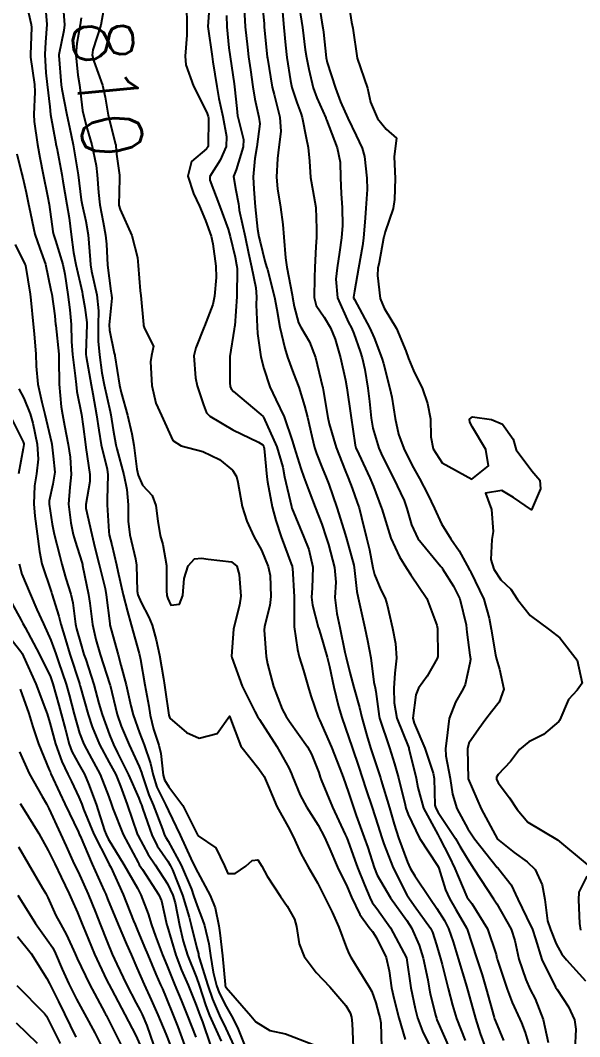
# Model space of a CAD drawing. Header units: metres. Extents: x 307586 to 320046, y 7427249 to 7434250.
# Drawn here: x 319562.9 to 319600.3, y 7427829.3 to 7427897.1 of the extents above; entities that cross this region are included whole.
import ezdxf
from ezdxf.enums import TextEntityAlignment as Align

# ---------------------------------------------------------------- set-up
doc = ezdxf.new("R2010")
doc.units = ezdxf.units.M
doc.header["$MEASUREMENT"] = 0
for name, color, linetype in [('Cotas', 45, 'Continuous'), ('Curvas de Nivel 1m', 11, 'Continuous'), ('Curvas de Nivel 5m', 15, 'Continuous')]:
    doc.layers.add(name, color=color, linetype=linetype)
doc.styles.add('Style-STANDARD', font='STANDARD.shx')

msp = doc.modelspace()

# ---------------------------------------------------------------- linework, layer by layer
at = {"layer": 'Curvas de Nivel 1m', "flags": 128}
for points, elevation in [([(319565.708, 7427898.549), (319565.838, 7427896.816), (319565.803, 7427896.433), (319565.471, 7427894.819), (319565.463, 7427894.758), (319565.631, 7427892.817), (319565.67, 7427892.517), (319565.993, 7427890.814), (319566.177, 7427889.976), (319566.421, 7427888.809), (319566.655, 7427887.461), (319566.753, 7427886.805), (319566.958, 7427885.131), (319567.015, 7427884.803), (319567.266, 7427883.699), (319567.431, 7427882.797), (319567.565, 7427881.124), (319567.584, 7427880.795), (319567.655, 7427880.365), (319568.002, 7427878.788), (319568.122, 7427877.716), (319568.095, 7427876.786), (319568.087, 7427875.702), (319568.187, 7427874.785), (319568.348, 7427873.579), (319568.485, 7427872.776), (319568.886, 7427871.002), (319568.93, 7427870.772), (319569.098, 7427869.769), (319569.279, 7427868.768), (319569.331, 7427868.517), (319569.804, 7427866.763), (319570.017, 7427865.797), (319570.089, 7427864.76), (319570.104, 7427863.682), (319570.212, 7427862.758), (319570.588, 7427861.163), (319570.65, 7427860.753), (319570.702, 7427859.018), (319570.75, 7427858.752), (319570.958, 7427858.243), (319571.485, 7427857.279), (319571.696, 7427856.739), (319571.968, 7427855.769), (319572.196, 7427854.731), (319572.451, 7427853.175), (319572.526, 7427852.725), (319572.578, 7427852.413), (319572.82, 7427850.721), (319572.87, 7427850.54), (319573.988, 7427849.576), (319574.85, 7427849.196), (319576.037, 7427849.501), (319576.873, 7427850.67), (319577.634, 7427848.662), (319578.828, 7427847.141), (319579.174, 7427846.646), (319579.455, 7427846.005), (319580.031, 7427844.638), (319580.782, 7427843.266), (319581.129, 7427842.625), (319581.641, 7427841.496), (319582.125, 7427840.609), (319582.737, 7427839.527), (319583.21, 7427838.595), (319583.727, 7427837.576), (319584.17, 7427836.585), (319584.689, 7427835.19), (319584.874, 7427834.767), (319584.981, 7427834.576), (319585.466, 7427833.773), (319586.222, 7427832.556), (319586.372, 7427832.276), (319586.643, 7427831.536), (319586.856, 7427830.769), (319586.913, 7427830.547), (319586.98, 7427830.195), (319587.022, 7427828.546)], 812), ([(319573.998, 7427898.154), (319574.023, 7427896.714), (319574.017, 7427896.114), (319573.909, 7427894.715), (319573.96, 7427894.149), (319574.456, 7427892.709), (319575.355, 7427890.954), (319575.438, 7427890.699), (319575.455, 7427890.596), (319575.432, 7427888.699), (319575.406, 7427888.615), (319575.321, 7427888.529), (319574.328, 7427887.695), (319574.085, 7427886.712), (319574.452, 7427885.548), (319574.86, 7427884.704), (319575.269, 7427883.761), (319575.634, 7427882.696), (319575.756, 7427882.187), (319575.965, 7427880.693), (319575.979, 7427879.935), (319575.863, 7427878.693), (319575.748, 7427878.144), (319575.206, 7427876.7), (319575.182, 7427876.645), (319574.617, 7427875.257), (319574.495, 7427874.707), (319574.588, 7427873.259), (319574.717, 7427872.704), (319575.12, 7427871.447), (319575.335, 7427870.916), (319575.545, 7427870.694), (319577.099, 7427869.77), (319578.795, 7427868.946), (319579.085, 7427868.768), (319579.16, 7427868.649), (319579.189, 7427868.542), (319579.359, 7427866.647), (319579.405, 7427866.301), (319579.711, 7427864.643), (319579.955, 7427863.715), (319580.313, 7427862.637), (319580.995, 7427860.822), (319581.049, 7427860.685), (319581.062, 7427860.629), (319581.069, 7427860.552), (319581.182, 7427858.627), (319581.183, 7427856.864), (319581.189, 7427856.626), (319581.408, 7427855.103), (319581.528, 7427854.621), (319581.814, 7427853.712), (319582.125, 7427852.612), (319582.309, 7427852.03), (319582.793, 7427850.601), (319582.87, 7427850.414), (319583.684, 7427848.592), (319584.24, 7427847.175), (319584.455, 7427846.584), (319584.813, 7427845.569), (319585.058, 7427844.829), (319585.143, 7427844.575), (319585.332, 7427844.035), (319585.874, 7427842.563), (319586.101, 7427841.895), (319586.534, 7427840.553), (319586.745, 7427840.04), (319587.618, 7427838.541), (319588.708, 7427837.029), (319589.033, 7427836.527), (319589.54, 7427835.37), (319589.797, 7427834.513), (319590.109, 7427833.06), (319590.21, 7427832.507), (319590.285, 7427832.141), (319590.635, 7427830.698), (319590.689, 7427830.499), (319590.727, 7427830.403), (319591.572, 7427828.49)], 809), ([(319575.561, 7427898.579), (319575.423, 7427896.7), (319575.703, 7427894.697), (319575.762, 7427894.332), (319576.027, 7427892.693), (319576.163, 7427891.894), (319576.414, 7427890.689), (319576.664, 7427889.355), (319576.639, 7427888.687), (319576.237, 7427887.768), (319575.563, 7427886.697), (319575.545, 7427886.453), (319576.228, 7427884.691), (319576.771, 7427883.174), (319576.916, 7427882.683), (319577.239, 7427881.297), (319577.339, 7427880.784), (319577.36, 7427880.678), (319577.382, 7427880.526), (319577.353, 7427878.678), (319577.213, 7427876.71), (319577.212, 7427876.68), (319577.181, 7427876.504), (319576.892, 7427874.674), (319576.886, 7427872.925), (319576.919, 7427872.673), (319576.981, 7427872.522), (319577.13, 7427872.34), (319578.971, 7427870.795), (319579.113, 7427870.671), (319579.126, 7427870.65), (319579.144, 7427870.618), (319580.038, 7427868.64), (319580.431, 7427867.275), (319580.551, 7427866.635), (319581.007, 7427864.667), (319581.019, 7427864.63), (319581.042, 7427864.557), (319581.832, 7427862.618), (319582.171, 7427861.779), (319582.442, 7427860.608), (319582.38, 7427859.2), (319582.355, 7427858.609), (319582.412, 7427858.063), (319582.786, 7427856.602), (319582.826, 7427856.486), (319582.938, 7427856.146), (319583.39, 7427854.595), (319583.54, 7427853.968), (319583.835, 7427852.591), (319584.159, 7427851.308), (319584.374, 7427850.585), (319584.852, 7427849.21), (319585.071, 7427848.577), (319585.509, 7427847.249), (319585.734, 7427846.566), (319586, 7427845.747), (319586.403, 7427844.556), (319586.785, 7427843.388), (319587.047, 7427842.547), (319587.175, 7427842.139), (319587.792, 7427840.54), (319588.726, 7427838.73), (319588.85, 7427838.529), (319589.209, 7427838.034), (319590.295, 7427836.514), (319590.431, 7427836.243), (319590.692, 7427835.405), (319590.903, 7427834.716), (319590.968, 7427834.497), (319591.081, 7427834.091), (319591.48, 7427832.492), (319591.761, 7427831.369), (319592.034, 7427830.486), (319592.611, 7427829.009)], 808), ([(319577.82, 7427898.302), (319577.925, 7427896.672), (319578.062, 7427895.323), (319578.142, 7427894.669), (319578.26, 7427893.797), (319578.421, 7427892.664), (319578.556, 7427891.854), (319578.838, 7427890.658), (319578.884, 7427890.194), (319578.703, 7427888.659), (319578.558, 7427887.898), (319578.438, 7427886.663), (319578.484, 7427885.851), (319578.588, 7427884.66), (319578.744, 7427883.175), (319578.837, 7427882.656), (319578.911, 7427882.316), (319579.237, 7427881.043), (319579.348, 7427880.649), (319579.397, 7427880.482), (319579.872, 7427878.643), (319580.024, 7427877.812), (319580.226, 7427876.64), (319580.57, 7427875.235), (319580.749, 7427874.634), (319581.146, 7427873.528), (319581.494, 7427872.625), (319581.887, 7427871.385), (319582.072, 7427870.616), (319582.36, 7427869.345), (319582.546, 7427868.608), (319582.679, 7427868.206), (319583.069, 7427867.242), (319583.333, 7427866.597), (319583.508, 7427866.145), (319584.043, 7427864.59), (319584.506, 7427863.1), (319584.655, 7427862.584), (319585.001, 7427861.378), (319585.167, 7427860.75), (319585.198, 7427860.577), (319585.385, 7427858.989), (319585.462, 7427858.573), (319585.741, 7427857.355), (319585.901, 7427856.566), (319586.086, 7427855.714), (319586.302, 7427854.559), (319586.516, 7427852.938), (319586.598, 7427852.554), (319586.648, 7427852.311), (319586.874, 7427850.633), (319586.886, 7427850.55), (319586.89, 7427850.532), (319587.549, 7427848.543), (319587.89, 7427847.482), (319588.165, 7427846.537), (319588.595, 7427844.742), (319588.649, 7427844.532), (319588.796, 7427844.096), (319589.563, 7427842.522), (319590.755, 7427840.699), (319590.825, 7427840.58), (319590.854, 7427840.508), (319591.308, 7427839.078), (319591.564, 7427838.497), (319591.989, 7427837.758), (319592.704, 7427836.526), (319592.729, 7427836.48), (319592.746, 7427836.436), (319593.402, 7427834.473), (319593.744, 7427833.392), (319594.013, 7427832.466), (319594.548, 7427830.547), (319594.57, 7427830.461), (319594.631, 7427830.294), (319595.178, 7427829.011)], 806), ([(319581.45, 7427898.453), (319581.75, 7427896.625), (319581.933, 7427895.147), (319582.011, 7427894.621), (319582.168, 7427893.842), (319582.461, 7427892.614), (319582.694, 7427891.938), (319583.3, 7427890.601), (319583.314, 7427890.562), (319583.352, 7427890.479), (319584.069, 7427888.593), (319584.262, 7427887.647), (319584.293, 7427886.59), (319584.327, 7427885.555), (319584.398, 7427884.589), (319584.427, 7427883.427), (319584.358, 7427882.589), (319584.208, 7427881.626), (319584.064, 7427880.592), (319583.973, 7427879.845), (319584.082, 7427878.591), (319584.822, 7427876.95), (319585.026, 7427876.582), (319585.179, 7427876.198), (319585.597, 7427875.004), (319585.728, 7427874.572), (319585.905, 7427873.815), (319586.114, 7427872.565), (319586.224, 7427871.663), (319586.329, 7427870.562), (319586.439, 7427869.892), (319586.842, 7427868.554), (319587.084, 7427867.988), (319587.82, 7427866.542), (319588.527, 7427865.056), (319588.725, 7427864.533), (319589.027, 7427863.44), (319589.461, 7427862.526), (319590.994, 7427860.653), (319591.061, 7427860.577), (319591.103, 7427860.508), (319591.834, 7427859.35), (319592.262, 7427858.491), (319592.68, 7427856.751), (319592.709, 7427856.484), (319592.732, 7427856.274), (319592.925, 7427854.731), (319592.962, 7427854.48), (319592.961, 7427854.441), (319592.919, 7427854.206), (319592.603, 7427852.779), (319592.489, 7427852.486), (319591.978, 7427851.588), (319591.539, 7427850.5), (319591.361, 7427849.006), (319591.304, 7427848.503), (319591.327, 7427848.021), (319591.617, 7427846.498), (319591.766, 7427845.449), (319592.047, 7427844.491), (319592.783, 7427843.138), (319593.239, 7427842.475), (319594.754, 7427840.563), (319594.808, 7427840.514), (319594.87, 7427840.458), (319595.691, 7427839.395), (319596.135, 7427838.439), (319596.715, 7427837.238), (319597.115, 7427836.426), (319597.317, 7427835.803), (319597.736, 7427834.419), (319598.655, 7427832.579), (319598.766, 7427832.408), (319599.516, 7427831.271), (319599.924, 7427830.391), (319600.002, 7427829.765), (319599.931, 7427828.39)], 803), ([(319582.783, 7427898.61), (319583.037, 7427896.998), (319583.109, 7427896.605), (319583.143, 7427896.327), (319583.331, 7427894.601), (319583.398, 7427894.288), (319583.94, 7427892.594), (319584.289, 7427891.665), (319584.763, 7427890.586), (319585.341, 7427889.428), (319585.741, 7427888.576), (319585.887, 7427888.012), (319586.039, 7427886.573), (319586.056, 7427885.812), (319585.979, 7427884.573), (319585.926, 7427883.921), (319585.829, 7427882.574), (319585.764, 7427882.059), (319585.476, 7427880.578), (319585.218, 7427879.04), (319585.153, 7427878.641), (319585.16, 7427878.581), (319585.211, 7427878.468), (319586.255, 7427876.564), (319586.542, 7427875.925), (319587.051, 7427874.552), (319587.158, 7427874.212), (319587.583, 7427872.545), (319587.706, 7427871.965), (319587.933, 7427870.542), (319588.165, 7427869.477), (319588.508, 7427868.536), (319589.076, 7427867.406), (319589.56, 7427866.525), (319590.113, 7427865.459), (319590.561, 7427864.515), (319591.028, 7427863.509), (319591.657, 7427862.5), (319592.224, 7427861.71), (319592.876, 7427860.482), (319592.918, 7427860.407), (319592.991, 7427860.285), (319593.856, 7427858.471), (319594.223, 7427857.198), (319594.346, 7427856.466), (319594.641, 7427854.747), (319594.702, 7427854.462), (319594.913, 7427853.801), (319595.205, 7427852.455), (319594.884, 7427851.59), (319594.382, 7427850.96), (319594, 7427850.469), (319593.522, 7427849.817), (319592.857, 7427848.872), (319592.767, 7427848.481), (319592.823, 7427846.48), (319593.686, 7427844.471), (319594.773, 7427842.46), (319595.892, 7427841.571), (319596.758, 7427840.933), (319597.295, 7427840.425), (319597.757, 7427839.406), (319597.934, 7427838.418), (319598.123, 7427837.005), (319598.307, 7427836.414), (319598.694, 7427835.477), (319599.067, 7427834.784), (319599.376, 7427834.4), (319600.662, 7427832.997)], 802), ([(319584.768, 7427898.587), (319585.026, 7427896.987), (319585.103, 7427896.583), (319585.403, 7427894.58), (319586.083, 7427892.573), (319586.292, 7427891.642), (319586.762, 7427890.566), (319587.346, 7427889.848), (319588.03, 7427889.24), (319587.946, 7427888.551), (319587.876, 7427888), (319587.927, 7427886.551), (319587.895, 7427885.157), (319587.8, 7427884.552), (319587.259, 7427882.985), (319587.171, 7427882.644), (319587.155, 7427882.561), (319586.858, 7427880.942), (319586.789, 7427880.564), (319586.749, 7427880.086), (319586.939, 7427878.554), (319587.203, 7427877.893), (319588.029, 7427876.542), (319588.658, 7427875.045), (319588.831, 7427874.533), (319589.151, 7427873.735), (319589.765, 7427872.524), (319590.107, 7427871.537), (319590.294, 7427870.518), (319590.312, 7427869.306), (319590.465, 7427868.516), (319591.079, 7427867.568), (319593.063, 7427866.48), (319594.179, 7427867.366), (319593.989, 7427868.471), (319593.108, 7427869.949), (319592.926, 7427870.297), (319592.909, 7427870.483), (319593.115, 7427870.647), (319594.363, 7427870.468), (319595.11, 7427870.155), (319595.81, 7427869.16), (319596.031, 7427868.446), (319597.072, 7427867.036), (319597.61, 7427866.425), (319597.651, 7427865.83), (319597.043, 7427864.43), (319595.852, 7427865.249), (319595.056, 7427865.73), (319593.97, 7427865.555), (319594.363, 7427864.467), (319594.488, 7427862.998), (319594.389, 7427862.466), (319594.335, 7427861.131), (319594.528, 7427860.465), (319594.986, 7427859.763), (319595.666, 7427859.135), (319596.116, 7427858.443), (319596.957, 7427857.373), (319598.251, 7427856.417), (319598.938, 7427855.894), (319600.095, 7427854.398), (319600.427, 7427852.868), (319600.105, 7427852.398), (319599.512, 7427851.778), (319598.939, 7427850.409), (319598.916, 7427850.366), (319598.872, 7427850.302), (319597.854, 7427849.429), (319596.858, 7427848.955), (319596.252, 7427848.439), (319595.641, 7427847.648), (319594.828, 7427846.779), (319594.705, 7427846.581), (319594.705, 7427846.461), (319594.82, 7427846.207), (319595.585, 7427845.222), (319596.079, 7427844.441), (319596.79, 7427843.583), (319598.773, 7427842.41), (319600.757, 7427840.769)], 801), ([(319563.431, 7427897.616), (319563.62, 7427896.838), (319563.633, 7427896.625), (319563.57, 7427894.838), (319563.581, 7427894.657), (319563.829, 7427892.835), (319563.858, 7427892.345), (319563.804, 7427890.835), (319563.824, 7427890.357), (319564.028, 7427888.833), (319564.184, 7427887.961), (319564.421, 7427886.829), (319564.711, 7427885.404), (319564.816, 7427884.825), (319565.065, 7427883.013), (319565.113, 7427882.821), (319565.249, 7427882.415), (319565.733, 7427880.815), (319565.873, 7427880.163), (319566.068, 7427878.811), (319566.205, 7427877.798), (319566.285, 7427876.809), (319566.302, 7427875.678), (319566.377, 7427874.808), (319566.566, 7427873.374), (319566.612, 7427872.798), (319566.667, 7427872.335), (319566.984, 7427870.792), (319567.101, 7427870.01), (319567.242, 7427868.788), (319567.268, 7427868.601), (319567.532, 7427866.785), (319567.526, 7427866.317), (319567.265, 7427864.788), (319567.276, 7427864.551), (319567.658, 7427862.784), (319567.871, 7427861.915), (319568.163, 7427860.778), (319568.549, 7427859.194), (319568.627, 7427858.773), (319568.863, 7427856.851), (319568.875, 7427856.771), (319568.94, 7427856.511), (319569.42, 7427854.765), (319569.611, 7427854.065), (319569.963, 7427852.759), (319570.277, 7427851.358), (319570.433, 7427850.754), (319570.855, 7427849.561), (319571.175, 7427848.745), (319571.598, 7427847.506), (319571.765, 7427846.736), (319572.015, 7427845.932), (319572.61, 7427844.723), (319572.797, 7427844.349), (319573.568, 7427842.712), (319574.289, 7427841.173), (319574.51, 7427840.702), (319574.746, 7427840.227), (319575.585, 7427838.687), (319575.906, 7427837.873), (319576.146, 7427836.678), (319576.219, 7427836.198), (319576.395, 7427834.674), (319576.572, 7427832.754), (319576.588, 7427832.671), (319576.607, 7427832.625), (319576.652, 7427832.544), (319578.299, 7427830.653), (319578.627, 7427830.268), (319579.571, 7427829.683), (319580.616, 7427829.465), (319582.453, 7427828.753)], 814), ([(319564.593, 7427897.667), (319564.667, 7427896.828), (319564.575, 7427895.665), (319564.53, 7427894.829), (319564.6, 7427893.613), (319564.692, 7427892.827), (319564.856, 7427891.327), (319564.912, 7427890.824), (319565.263, 7427888.882), (319565.274, 7427888.82), (319565.321, 7427888.596), (319565.661, 7427886.816), (319565.73, 7427886.384), (319565.993, 7427884.813), (319566.149, 7427883.932), (319566.289, 7427882.81), (319566.434, 7427881.615), (319566.604, 7427880.806), (319567.022, 7427878.986), (319567.056, 7427878.801), (319567.194, 7427877.938), (319567.334, 7427876.947), (319567.338, 7427876.798), (319567.262, 7427874.897), (319567.267, 7427874.798), (319567.287, 7427874.672), (319567.618, 7427872.785), (319567.733, 7427872.178), (319567.982, 7427870.781), (319568.132, 7427869.745), (319568.301, 7427868.778), (319568.692, 7427867.148), (319568.747, 7427866.773), (319568.696, 7427865.124), (319568.686, 7427864.774), (319568.799, 7427862.989), (319568.836, 7427862.772), (319569.006, 7427862.094), (319569.324, 7427860.767), (319569.402, 7427860.351), (319569.76, 7427858.762), (319570.058, 7427857.653), (319570.293, 7427856.757), (319570.839, 7427854.836), (319570.863, 7427854.751), (319570.918, 7427854.435), (319571.214, 7427852.745), (319571.475, 7427851.337), (319571.577, 7427850.739), (319571.793, 7427849.802), (319572.151, 7427848.73), (319572.285, 7427848.176), (319572.431, 7427846.726), (319572.515, 7427846.419), (319572.815, 7427845.944), (319573.754, 7427844.71), (319574.733, 7427842.741), (319574.749, 7427842.7), (319574.773, 7427842.67), (319575.964, 7427841.881), (319576.527, 7427840.673), (319576.745, 7427840.161), (319577.251, 7427840.159), (319577.969, 7427840.658), (319578.392, 7427841.019), (319578.757, 7427841.071), (319579.035, 7427840.647), (319579.394, 7427839.992), (319580.278, 7427838.634), (319580.717, 7427837.989), (319581.202, 7427837.117), (319581.35, 7427836.62), (319581.529, 7427835.455), (319581.858, 7427834.612), (319582.667, 7427833.56), (319583.582, 7427832.591), (319584.641, 7427831.357), (319584.928, 7427830.868), (319585.018, 7427830.574), (319585.057, 7427830.143), (319585.138, 7427828.572)], 813), ([(319576.673, 7427897.445), (319576.692, 7427896.687), (319576.823, 7427895.272), (319576.901, 7427894.685), (319577.179, 7427892.879), (319577.203, 7427892.682), (319577.358, 7427891.232), (319577.412, 7427890.738), (319577.426, 7427890.679), (319577.808, 7427889.15), (319577.774, 7427888.673), (319577.307, 7427887.125), (319577.177, 7427886.809), (319577.144, 7427886.682), (319577.294, 7427885.781), (319577.463, 7427884.855), (319577.483, 7427884.677), (319577.522, 7427884.434), (319577.906, 7427882.67), (319578.136, 7427881.561), (319578.333, 7427880.663), (319578.622, 7427879.248), (319578.666, 7427878.658), (319578.66, 7427878.12), (319578.716, 7427876.657), (319578.74, 7427876.216), (319578.952, 7427874.652), (319579.151, 7427873.878), (319579.566, 7427872.646), (319579.964, 7427871.802), (319580.524, 7427870.636), (319581.088, 7427868.99), (319581.188, 7427868.628), (319581.637, 7427867.19), (319581.835, 7427866.618), (319582.162, 7427865.721), (319582.59, 7427864.607), (319583.026, 7427863.483), (319583.333, 7427862.597), (319583.483, 7427862.121), (319583.885, 7427860.591), (319583.966, 7427859.603), (319583.905, 7427858.591), (319584.035, 7427857.506), (319584.246, 7427856.587), (319584.577, 7427854.933), (319584.653, 7427854.583), (319584.908, 7427853.586), (319585.186, 7427852.576), (319585.544, 7427851.234), (319585.708, 7427850.567), (319586.036, 7427849.381), (319586.295, 7427848.558), (319586.429, 7427848.146), (319586.827, 7427846.952), (319586.95, 7427846.549), (319587.01, 7427846.359), (319587.55, 7427844.543), (319587.87, 7427843.456), (319588.157, 7427842.536), (319588.757, 7427840.916), (319588.94, 7427840.528), (319589.257, 7427840.013), (319590.246, 7427838.515), (319590.716, 7427837.819), (319591.228, 7427837.02), (319591.493, 7427836.498), (319591.812, 7427835.607), (319592.154, 7427834.485), (319592.658, 7427832.796), (319592.752, 7427832.479), (319592.791, 7427832.339), (319593.298, 7427830.473), (319593.62, 7427829.473), (319593.992, 7427828.466)], 807), ([(319580.401, 7427897.678), (319580.496, 7427896.639), (319580.601, 7427895.448), (319580.7, 7427894.637), (319580.935, 7427893.079), (319581.038, 7427892.633), (319581.363, 7427891.629), (319581.642, 7427890.912), (319581.723, 7427890.624), (319581.982, 7427889.263), (319582.129, 7427888.618), (319582.221, 7427887.715), (319582.281, 7427886.615), (319582.436, 7427885.755), (319582.63, 7427884.61), (319582.682, 7427883.188), (319582.675, 7427882.609), (319582.644, 7427882.007), (319582.565, 7427880.61), (319582.551, 7427879.938), (319582.527, 7427878.61), (319582.664, 7427878.068), (319583.193, 7427877.296), (319583.62, 7427876.596), (319583.932, 7427875.836), (319584.294, 7427874.589), (319584.624, 7427873.102), (319584.709, 7427872.584), (319584.968, 7427870.728), (319584.988, 7427870.581), (319585.105, 7427869.82), (319585.265, 7427868.748), (319585.313, 7427868.577), (319585.504, 7427868.157), (319586.245, 7427866.562), (319586.486, 7427865.987), (319587.022, 7427864.55), (319587.042, 7427864.493), (319587.649, 7427862.544), (319588.235, 7427861.303), (319588.683, 7427860.533), (319588.989, 7427860.096), (319590.063, 7427858.519), (319590.726, 7427856.733), (319590.756, 7427856.512), (319590.782, 7427854.654), (319590.748, 7427854.512), (319590.081, 7427853.342), (319589.5, 7427852.524), (319589.318, 7427852.097), (319589.111, 7427850.528), (319589.2, 7427850.196), (319589.917, 7427848.519), (319590.478, 7427846.862), (319590.538, 7427846.513), (319590.589, 7427844.728), (319590.643, 7427844.512), (319590.799, 7427844.228), (319591.958, 7427842.492), (319592.261, 7427841.98), (319592.759, 7427841.131), (319593.198, 7427840.476), (319594.088, 7427839.118), (319594.513, 7427838.462), (319594.728, 7427838.128), (319595.691, 7427836.445), (319595.933, 7427835.679), (319596.195, 7427834.437), (319596.663, 7427833.087), (319596.964, 7427832.427), (319597.282, 7427831.788), (319597.818, 7427830.418), (319598.157, 7427828.875)], 804), ([(319566.956, 7427897.277), (319566.9, 7427896.805), (319566.661, 7427895.557), (319566.593, 7427894.808), (319566.743, 7427893.446), (319566.835, 7427892.805), (319567.055, 7427891.104), (319567.114, 7427890.802), (319567.34, 7427889.939), (319567.67, 7427888.795), (319567.948, 7427887.429), (319568.026, 7427886.789), (319568.121, 7427885.618), (319568.201, 7427884.786), (319568.417, 7427883.631), (319568.59, 7427882.78), (319568.647, 7427882.179), (319568.714, 7427880.778), (319568.945, 7427879.036), (319568.994, 7427878.773), (319569.005, 7427878.577), (319568.83, 7427876.775), (319568.84, 7427876.435), (319569.164, 7427874.888), (319569.198, 7427874.77), (319569.208, 7427874.724), (319569.517, 7427872.766), (319569.631, 7427872.262), (319570.052, 7427870.761), (319570.344, 7427869.508), (319570.465, 7427868.756), (319570.672, 7427867.149), (319570.758, 7427866.753), (319571.056, 7427866.092), (319571.695, 7427865.386), (319571.952, 7427864.736), (319572.074, 7427863.688), (319572.243, 7427862.732), (319572.41, 7427862.132), (319572.652, 7427860.725), (319572.652, 7427859.041), (319572.686, 7427858.724), (319572.748, 7427858.51), (319572.957, 7427858.078), (319573.525, 7427858.147), (319573.75, 7427858.712), (319573.831, 7427859.861), (319574.098, 7427860.709), (319574.538, 7427861.164), (319574.998, 7427861.218), (319575.452, 7427861.148), (319576.996, 7427860.963), (319577.36, 7427860.666), (319577.52, 7427860.129), (319577.623, 7427858.663), (319577.545, 7427858.076), (319577.173, 7427856.668), (319577.141, 7427856.468), (319577.006, 7427854.669), (319577.018, 7427854.572), (319577.723, 7427852.662), (319578.559, 7427850.97), (319578.738, 7427850.651), (319578.87, 7427850.43), (319580.03, 7427848.638), (319580.829, 7427847.22), (319581.011, 7427846.813), (319581.084, 7427846.626), (319581.589, 7427845.396), (319582.01, 7427844.612), (319582.785, 7427843.39), (319583.212, 7427842.596), (319583.564, 7427841.793), (319584.093, 7427840.587), (319584.733, 7427839.269), (319585.025, 7427838.575), (319585.572, 7427837.428), (319586.196, 7427836.558), (319586.425, 7427836.279), (319586.696, 7427835.874), (319587.33, 7427834.544), (319587.538, 7427833.673), (319587.702, 7427832.54), (319587.865, 7427831.757), (319588.187, 7427830.534), (319588.611, 7427829.082)], 811), ([(319562.538, 7427882.143), (319563.199, 7427880.841), (319563.232, 7427880.746), (319563.547, 7427878.837), (319563.598, 7427878.437), (319563.743, 7427876.834), (319563.818, 7427876.192), (319563.925, 7427874.832), (319563.955, 7427874.027), (319564.066, 7427872.831), (319564.32, 7427871.629), (319564.533, 7427870.826), (319564.976, 7427868.93), (319564.992, 7427868.821), (319565.075, 7427868.013), (319565.187, 7427866.941), (319565.184, 7427866.818), (319565.056, 7427866.146), (319564.826, 7427865.041), (319564.822, 7427864.822), (319565.023, 7427863.474), (319565.153, 7427862.818), (319565.52, 7427861.334), (319565.666, 7427860.81), (319565.935, 7427859.849), (319566.257, 7427858.801), (319566.39, 7427858.231), (319566.574, 7427856.796), (319566.639, 7427856.493), (319566.93, 7427855.482), (319567.144, 7427854.788), (319567.26, 7427854.445), (319567.809, 7427852.781), (319568.146, 7427851.511), (319568.356, 7427850.775), (319568.853, 7427849.414), (319569.119, 7427848.767), (319569.395, 7427848.207), (319570.122, 7427846.757), (319570.807, 7427845.183), (319570.926, 7427844.87), (319570.978, 7427844.747), (319571.082, 7427844.462), (319571.676, 7427842.736), (319572.043, 7427842.008), (319572.756, 7427840.986), (319572.912, 7427840.718), (319573.055, 7427840.411), (319573.732, 7427838.71), (319574.175, 7427837.238), (319574.3, 7427836.704), (319574.688, 7427835.17), (319574.785, 7427834.8), (319574.803, 7427834.698), (319574.837, 7427834.541), (319575.419, 7427832.689), (319575.737, 7427831.777), (319576.202, 7427830.676), (319576.62, 7427829.814), (319577.148, 7427828.665)], 816), ([(319562.798, 7427872.514), (319563.123, 7427871.898), (319563.545, 7427870.836), (319563.721, 7427870.217), (319564.013, 7427868.831), (319564.09, 7427867.812), (319563.967, 7427866.831), (319563.839, 7427866.048), (319563.793, 7427864.832), (319563.858, 7427864.004), (319564.017, 7427862.83), (319564.179, 7427861.65), (319564.326, 7427860.827), (319564.964, 7427858.925), (319565.001, 7427858.819), (319565.469, 7427857.333), (319565.605, 7427856.81), (319565.899, 7427855.772), (319566.202, 7427854.801), (319566.834, 7427852.85), (319566.855, 7427852.791), (319566.864, 7427852.761), (319566.892, 7427852.655), (319567.429, 7427850.784), (319567.7, 7427849.942), (319568.183, 7427848.777), (319568.831, 7427847.574), (319569.262, 7427846.766), (319569.591, 7427845.987), (319570.019, 7427844.758), (319570.708, 7427842.816), (319570.734, 7427842.75), (319570.772, 7427842.674), (319571.443, 7427841.423), (319571.895, 7427840.733), (319572.734, 7427839.461), (319573.085, 7427838.716), (319573.232, 7427838.201), (319573.517, 7427836.712), (319573.766, 7427835.636), (319574.066, 7427834.706), (319574.661, 7427833.223), (319574.846, 7427832.697), (319575.283, 7427831.334), (319575.542, 7427830.686), (319576.317, 7427828.964)], 817), ([(319562.152, 7427870.854), (319563.085, 7427868.979), (319563.126, 7427868.84), (319563.13, 7427868.792), (319563.08, 7427868.526), (319562.772, 7427866.844)], 818), ([(319562.824, 7427860.843), (319562.983, 7427860.147), (319563.547, 7427858.834), (319564.003, 7427857.779), (319564.436, 7427856.825), (319564.932, 7427855.726), (319565.179, 7427855.07), (319565.262, 7427854.815), (319565.437, 7427854.29), (319565.949, 7427852.804), (319566.164, 7427852.079), (319566.498, 7427850.796), (319566.854, 7427849.532), (319567.139, 7427848.787), (319567.497, 7427848.123), (319568.219, 7427846.776), (319568.808, 7427845.287), (319568.984, 7427844.768), (319569.071, 7427844.495), (319569.767, 7427842.76), (319570.754, 7427840.888), (319570.805, 7427840.8), (319570.839, 7427840.749), (319571.054, 7427840.439), (319572.156, 7427838.729), (319572.324, 7427838.331), (319572.686, 7427836.72), (319572.702, 7427836.669), (319573.288, 7427834.714), (319573.669, 7427833.709), (319574.096, 7427832.706), (319574.64, 7427831.364), (319574.813, 7427830.876), (319574.883, 7427830.696), (319575.067, 7427830.252), (319575.598, 7427828.685)], 818), ([(319562.318, 7427858.211), (319562.945, 7427857.081), (319563.066, 7427856.839), (319563.204, 7427856.574), (319564.146, 7427854.828), (319564.9, 7427853.281), (319565.07, 7427852.817), (319565.463, 7427851.396), (319565.62, 7427850.809), (319565.899, 7427849.762), (319566.154, 7427848.8), (319566.342, 7427848.301), (319566.829, 7427847.423), (319567.176, 7427846.786), (319567.445, 7427846.155), (319567.949, 7427844.779), (319568.517, 7427843.033), (319568.617, 7427842.772), (319568.77, 7427842.485), (319569.809, 7427840.759), (319570.729, 7427839.171), (319570.949, 7427838.747), (319571.436, 7427837.465), (319571.664, 7427836.736), (319571.93, 7427835.967), (319572.399, 7427834.724), (319572.673, 7427834.036), (319573.224, 7427832.714), (319573.642, 7427831.711), (319574.048, 7427830.706), (319574.611, 7427829.237)], 819), ([(319562.889, 7427852.475), (319563.452, 7427850.834), (319563.73, 7427849.961), (319564.111, 7427848.827), (319564.826, 7427847.08), (319564.898, 7427846.894), (319564.932, 7427846.818), (319565.526, 7427845.525), (319565.871, 7427844.804), (319566.775, 7427842.913), (319566.832, 7427842.789), (319566.879, 7427842.682), (319567.702, 7427840.781), (319568.499, 7427838.999), (319568.603, 7427838.771), (319568.72, 7427838.476), (319569.419, 7427836.763), (319569.996, 7427835.451), (319570.304, 7427834.754), (319570.67, 7427833.873), (319571.155, 7427832.742), (319571.633, 7427831.725), (319572.089, 7427830.728), (319572.614, 7427829.466), (319572.896, 7427828.717)], 821), ([(319562.837, 7427848.279), (319563.474, 7427846.833), (319564.342, 7427845.29), (319564.632, 7427844.822), (319564.798, 7427844.511), (319565.574, 7427842.808), (319565.943, 7427841.981), (319566.488, 7427840.794), (319566.745, 7427840.263), (319567.416, 7427838.783), (319567.907, 7427837.582), (319568.22, 7427836.775), (319568.691, 7427835.592), (319569.038, 7427834.766), (319569.333, 7427834.104), (319569.989, 7427832.757), (319570.641, 7427831.513), (319570.903, 7427831.013), (319571.025, 7427830.744), (319571.337, 7427830.024), (319571.783, 7427828.728)], 822), ([(319562.89, 7427844.839), (319563.044, 7427844.593), (319564.123, 7427842.826), (319564.762, 7427841.707), (319565.049, 7427841.109), (319565.188, 7427840.813), (319565.629, 7427839.917), (319566.145, 7427838.799), (319566.325, 7427838.402), (319566.711, 7427837.565), (319567.029, 7427836.787), (319567.236, 7427836.247), (319567.842, 7427834.778), (319568.657, 7427833.068), (319568.809, 7427832.768), (319568.981, 7427832.435), (319569.865, 7427830.758), (319570.612, 7427829.356), (319570.869, 7427828.737)], 823), ([(319562.764, 7427841.951), (319563.418, 7427840.833), (319564.377, 7427839.175), (319564.585, 7427838.821), (319564.72, 7427838.552), (319565.265, 7427837.368), (319565.566, 7427836.807), (319565.972, 7427836.077), (319566.549, 7427834.792), (319566.678, 7427834.485), (319567.507, 7427832.781), (319568.538, 7427830.867), (319568.591, 7427830.77), (319568.632, 7427830.696), (319569.609, 7427828.755)], 824), ([(319600.749, 7427839.972), (319600.219, 7427838.914), (319600.185, 7427838.395), (319600.263, 7427836.833), (319600.315, 7427836.386)], 801), ([(319562.694, 7427835.959), (319563.625, 7427834.831), (319564.658, 7427833.156), (319564.834, 7427832.817), (319565.441, 7427831.609), (319565.841, 7427830.802), (319566.61, 7427829.239)], 826), ([(319562.651, 7427832.687), (319564.51, 7427830.821), (319564.63, 7427830.647), (319565.558, 7427828.806)], 827), ([(319562.623, 7427830.195), (319564.018, 7427828.826)], 828)]:
    msp.add_lwpolyline(points, dxfattribs=dict(at, elevation=elevation))
at = {"layer": 'Curvas de Nivel 5m', "flags": 128}
for points, elevation in [([(319579.003, 7427898.657), (319579.179, 7427896.901), (319579.194, 7427896.653), (319579.215, 7427896.447), (319579.393, 7427894.65), (319579.402, 7427894.58), (319579.729, 7427892.646), (319579.846, 7427892.167), (319580.22, 7427890.641), (319580.29, 7427889.694), (319580.173, 7427888.642), (319580.077, 7427887.887), (319580, 7427886.643), (319580.078, 7427885.859), (319580.274, 7427884.64), (319580.422, 7427883.482), (319580.501, 7427882.638), (319580.607, 7427881.268), (319580.709, 7427880.635), (319581.049, 7427878.788), (319581.075, 7427878.631), (319581.197, 7427878.012), (319581.486, 7427876.924), (319581.63, 7427876.623), (319582.204, 7427875.645), (319582.608, 7427874.608), (319583.088, 7427872.647), (319583.103, 7427872.6), (319583.108, 7427872.576), (319583.131, 7427872.447), (319583.438, 7427870.597), (319583.524, 7427870.181), (319583.987, 7427868.591), (319584.597, 7427867.055), (319584.792, 7427866.583), (319585.056, 7427865.893), (319585.408, 7427864.936), (319585.527, 7427864.573), (319585.686, 7427863.917), (319586.025, 7427862.565), (319586.218, 7427861.775), (319586.445, 7427860.558), (319586.548, 7427860.118), (319586.978, 7427859.101), (319587.26, 7427858.547), (319587.406, 7427858.106), (319587.765, 7427856.542), (319587.966, 7427855.506), (319588.021, 7427854.539), (319587.912, 7427853.535), (319587.843, 7427852.54), (319587.861, 7427851.562), (319588.056, 7427850.538), (319588.843, 7427848.552), (319588.854, 7427848.53), (319588.858, 7427848.515), (319589.344, 7427846.525), (319589.442, 7427845.898), (319589.826, 7427844.52), (319590.777, 7427842.755), (319590.921, 7427842.508), (319591.549, 7427841.287), (319591.932, 7427840.492), (319592.171, 7427839.915), (319592.734, 7427838.608), (319592.806, 7427838.479), (319593.049, 7427838.156), (319594.103, 7427836.466), (319594.686, 7427834.76), (319594.729, 7427834.505), (319594.743, 7427834.459), (319594.767, 7427834.373), (319595.413, 7427832.449), (319595.754, 7427831.553), (319596.276, 7427830.435), (319596.388, 7427830.192), (319596.624, 7427829.558), (319596.965, 7427828.426)], 805), ([(319568.446, 7427897.798), (319568.27, 7427896.787), (319567.746, 7427895.135), (319567.692, 7427894.796), (319567.794, 7427894.397), (319568.387, 7427892.785), (319568.564, 7427891.981), (319568.755, 7427890.779), (319569.25, 7427888.845), (319569.274, 7427888.771), (319569.279, 7427888.728), (319569.317, 7427888.177), (319569.507, 7427886.768), (319569.517, 7427886.552), (319569.466, 7427884.768), (319569.563, 7427884.483), (319570.345, 7427882.759), (319570.71, 7427881.284), (319570.755, 7427880.755), (319570.902, 7427879.059), (319570.937, 7427878.753), (319571.116, 7427876.818), (319571.123, 7427876.751), (319571.181, 7427876.542), (319571.786, 7427875.358), (319571.654, 7427874.743), (319571.58, 7427874.32), (319571.67, 7427872.742), (319571.95, 7427871.566), (319572.327, 7427870.732), (319573.088, 7427869.068), (319573.649, 7427868.714), (319575.079, 7427868.322), (319576.195, 7427867.804), (319577.067, 7427867.077), (319577.331, 7427866.667), (319577.433, 7427866.292), (319577.703, 7427864.663), (319578.015, 7427863.673), (319578.501, 7427862.655), (319579.004, 7427861.753), (319579.458, 7427860.645), (319579.581, 7427860.047), (319579.628, 7427858.643), (319579.559, 7427858.042), (319579.202, 7427856.647), (319579.183, 7427856.405), (319579.323, 7427854.646), (319579.406, 7427854.155), (319579.81, 7427852.641), (319580.384, 7427851.128), (319580.653, 7427850.632), (319580.868, 7427850.312), (319582.087, 7427848.611), (319582.348, 7427848.117), (319582.826, 7427846.9), (319582.931, 7427846.599), (319583, 7427846.42), (319583.749, 7427844.591), (319584.593, 7427842.764), (319584.683, 7427842.581), (319584.771, 7427842.364), (319585.233, 7427841.048), (319585.41, 7427840.57), (319585.887, 7427839.411), (319586.235, 7427838.557), (319586.4, 7427838.236), (319586.716, 7427837.831), (319587.635, 7427836.541), (319588.683, 7427834.53), (319588.982, 7427832.525), (319589.271, 7427831.152), (319589.437, 7427830.518), (319589.754, 7427829.647), (319590.312, 7427828.504)], 810), ([(319562.657, 7427888.19), (319562.998, 7427886.845), (319563.059, 7427886.602), (319563.291, 7427885.612), (319563.443, 7427884.838), (319563.479, 7427884.639), (319563.854, 7427882.834), (319564.188, 7427881.886), (319564.564, 7427880.827), (319564.94, 7427879.089), (319564.986, 7427878.822), (319565.189, 7427877.38), (319565.252, 7427876.819), (319565.257, 7427876.744), (319565.459, 7427874.817), (319565.472, 7427874.502), (319565.48, 7427872.815), (319565.628, 7427871.323), (319565.714, 7427870.811), (319565.85, 7427870.061), (319566.08, 7427868.805), (319566.216, 7427867.945), (319566.289, 7427866.802), (319566.205, 7427865.953), (319566.109, 7427864.804), (319566.265, 7427863.561), (319566.431, 7427862.799), (319566.55, 7427862.339), (319566.994, 7427860.945), (319567.038, 7427860.79), (319567.055, 7427860.726), (319567.446, 7427858.785), (319567.53, 7427858.211), (319567.706, 7427856.782), (319567.927, 7427855.786), (319568.235, 7427854.777), (319568.877, 7427852.786), (319568.881, 7427852.77), (319568.892, 7427852.725), (319569.372, 7427850.765), (319569.629, 7427849.995), (319570.16, 7427848.757), (319570.828, 7427847.305), (319570.986, 7427846.909), (319571.032, 7427846.747), (319571.485, 7427845.415), (319571.765, 7427844.736), (319572.393, 7427843.112), (319572.533, 7427842.724), (319572.613, 7427842.564), (319572.769, 7427842.318), (319573.644, 7427840.711), (319574.325, 7427839.108), (319574.469, 7427838.703), (319574.716, 7427837.998), (319575.072, 7427837.059), (319575.186, 7427836.693), (319575.479, 7427835.476), (319575.599, 7427834.686), (319575.765, 7427833.585), (319576.003, 7427832.68), (319576.175, 7427832.204), (319576.639, 7427831.277), (319577.008, 7427830.666), (319577.413, 7427829.87), (319577.893, 7427828.657)], 815), ([(319562.109, 7427856.027), (319562.924, 7427854.982), (319563.011, 7427854.839), (319563.102, 7427854.657), (319563.917, 7427852.83), (319564.582, 7427851.117), (319564.688, 7427850.822), (319564.864, 7427850.228), (319565.247, 7427848.814), (319565.654, 7427847.631), (319566.059, 7427846.801), (319566.319, 7427846.299), (319566.808, 7427845.266), (319567.008, 7427844.788), (319567.12, 7427844.465), (319567.804, 7427842.78), (319568.754, 7427840.919), (319568.838, 7427840.769), (319568.942, 7427840.576), (319569.753, 7427838.76), (319570.456, 7427837.002), (319570.558, 7427836.751), (319570.7, 7427836.425), (319571.193, 7427835.248), (319571.401, 7427834.739), (319571.956, 7427833.439), (319572.259, 7427832.726), (319572.381, 7427832.455), (319572.644, 7427831.856), (319573.103, 7427830.715), (319573.411, 7427829.922), (319573.85, 7427828.708)], 820), ([(319562.722, 7427838.711), (319563.9, 7427836.828), (319564.692, 7427835.737), (319565.062, 7427835.189), (319565.247, 7427834.812), (319565.693, 7427833.779), (319566.132, 7427832.798), (319566.3, 7427832.446), (319566.643, 7427831.775), (319567.175, 7427830.785), (319567.873, 7427829.519), (319568.242, 7427828.774)], 825)]:
    msp.add_lwpolyline(points, dxfattribs=dict(at, elevation=elevation))

# ---------------------------------------------------------------- texts
at = {"layer": 'Cotas', "style": 'Style-STANDARD'}
msp.add_text('810', height=4, rotation=275.48584, dxfattribs=at).set_placement((319568.718, 7427892.567, 810), align=Align.MIDDLE_CENTER)

doc.saveas('drawing.dxf')
